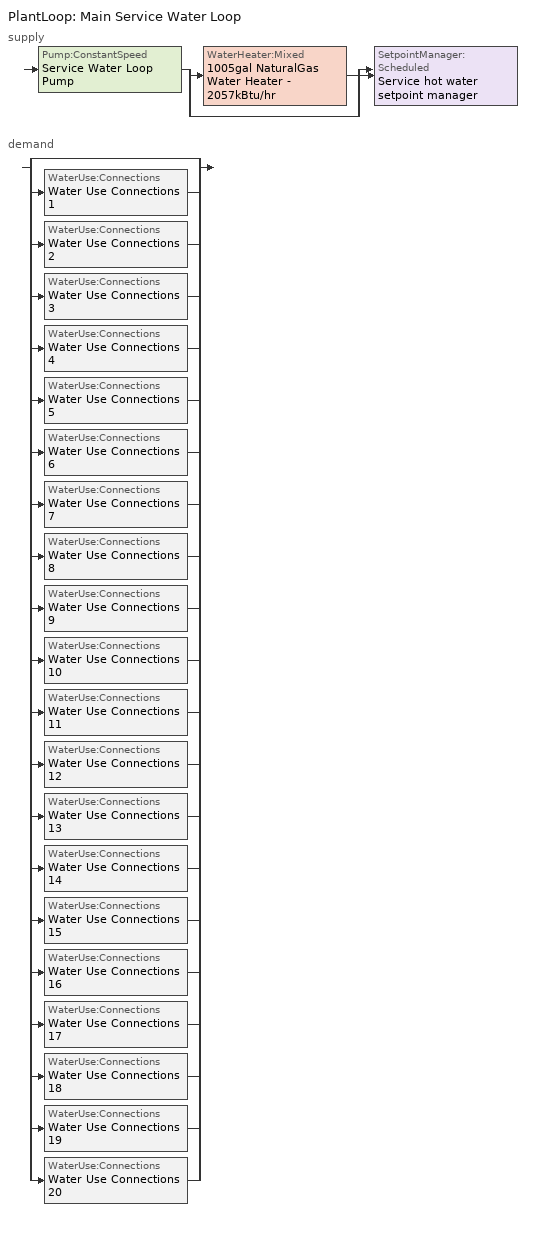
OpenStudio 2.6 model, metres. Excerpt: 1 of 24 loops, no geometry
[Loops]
PlantLoop 'Main Service Water Loop'
 supply: Pump:ConstantSpeed 'Service Water Loop Pump' > split
  | WaterHeater:Mixed '1005gal NaturalGas Water Heater - 2057kBtu/hr'
  | bypass
  join > SetpointManager:Scheduled 'Service hot water setpoint manager'
 demand: split
  | bypass
  | WaterUse:Connections 'Water Use Connections 1'
  | WaterUse:Connections 'Water Use Connections 2'
  | WaterUse:Connections 'Water Use Connections 3'
  | WaterUse:Connections 'Water Use Connections 4'
  | WaterUse:Connections 'Water Use Connections 5'
  | WaterUse:Connections 'Water Use Connections 6'
  | WaterUse:Connections 'Water Use Connections 7'
  | WaterUse:Connections 'Water Use Connections 8'
  | WaterUse:Connections 'Water Use Connections 9'
  | WaterUse:Connections 'Water Use Connections 10'
  | WaterUse:Connections 'Water Use Connections 11'
  | WaterUse:Connections 'Water Use Connections 12'
  | WaterUse:Connections 'Water Use Connections 13'
  | WaterUse:Connections 'Water Use Connections 14'
  | WaterUse:Connections 'Water Use Connections 15'
  | WaterUse:Connections 'Water Use Connections 16'
  | WaterUse:Connections 'Water Use Connections 17'
  | WaterUse:Connections 'Water Use Connections 18'
  | WaterUse:Connections 'Water Use Connections 19'
  | WaterUse:Connections 'Water Use Connections 20'
[PlantLoop]
Main Service Water Loop: Glycol Concentration=0; Maximum Loop Temperature {C}=60; Minimum Loop Temperature {C}=10; Plant Loop Volume {m3}=Autocalculate; Load Distribution Scheme=Optimal
[Sizing:Plant]
Main Service Water Loop: Loop Type=Heating; Design Loop Exit Temperature {C}=60; Loop Design Temperature Difference {deltaC}=5; Sizing Option=NonCoincident; Zone Timesteps in Averaging Window=1; Coincident Sizing Factor Mode=None
[Pump:ConstantSpeed]
Service Water Loop Pump: Rated Flow Rate {m3/s}=autosize; Rated Pump Head {Pa}=1.37939e+06; Rated Power Consumption {W}=autosize; Motor Efficiency=0.9; Fraction of Motor Inefficiencies to Fluid Stream=0; Pump Control Type=Intermittent; Design Power Sizing Method=PowerPerFlowPerPressure; Design Electric Power per Unit Flow Rate {W/(m3/s)}=348701.1; Design Shaft Power per Unit Flow Rate per Unit Head {W-s/m3-Pa}=1.28205
[SetpointManager:Scheduled]
Service hot water setpoint manager: Control Variable=Temperature; Schedule=Service Water Loop Temp - 140F
[WaterHeater:Mixed]
1005gal NaturalGas Water Heater - 2057kBtu/hr: Tank Volume {m3}=3.80568; Setpoint Temperature Schedule=Service Water Loop Temp - 140F; Deadband Temperature Difference {deltaC}=2; Maximum Temperature Limit {C}=82.2222; Heater Control Type=Cycle; Heater Maximum Capacity {W}=602773; Heater Fuel Type=NaturalGas; Heater Thermal Efficiency=0.8; Off Cycle Parasitic Fuel Consumption Rate {W}=20; Off Cycle Parasitic Fuel Type=NaturalGas; Off Cycle Parasitic Heat Fraction to Tank=0.8; On Cycle Parasitic Fuel Type=NaturalGas; Ambient Temperature Indicator=Schedule; Ambient Temperature Schedule=Water Heater Ambient Temp Schedule - 70F; Off Cycle Loss Coefficient to Ambient Temperature {W/K}=6; On Cycle Loss Coefficient to Ambient Temperature {W/K}=6; Use Side Effectiveness=1; Source Side Effectiveness=1; Use Side Design Flow Rate {m3/s}=autosize; Source Side Design Flow Rate {m3/s}=autosize; Indirect Water Heating Recovery Time {hr}=1.5; Source Side Flow Control Mode=IndirectHeatPrimarySetpoint
[WaterUse:Connections]
Name | Water Use Equipment Name 1
Water Use Connections 1 | Audience seating area permanent - other-sch-h-space function Service Water Use 0.47gal/min
Water Use Connections 2 | Audience seating area permanent - other-sch-i-space function Service Water Use 0.47gal/min
Water Use Connections 3 | Audience seating area permanent - other-sch-j-space function Service Water Use 0.47gal/min
Water Use Connections 4 | Audience seating area permanent - other-sch-k-space function Service Water Use 0.63gal/min
Water Use Connections 5 | Banking activity area and offices-space function Service Water Use 0.38gal/min
Water Use Connections 6 | Classroom/lecture hall/training room - penitentary-space function Service Water Use 1.37gal/min
Water Use Connections 7 | Classroom/lecture hall/training room other-space function Service Water Use 1.37gal/min
Water Use Connections 8 | Conference/meeting/multi-purpose room-space function Service Water Use 1.42gal/min
Water Use Connections 9 | Confinement cell-space function Service Water Use 2.05gal/min
Water Use Connections 10 | Copy/print room-space function Service Water Use 0.14gal/min
Water Use Connections 11 | Courtroom-space function Service Water Use 0.95gal/min
Water Use Connections 12 | Dining area - bar lounge/leisure dining-space function Service Water Use 1.89gal/min
Water Use Connections 13 | Dining area - cafeteria/fast food dining-space function Service Water Use 1.89gal/min
Water Use Connections 14 | Dining area - family dining-space function Service Water Use 1.89gal/min
Water Use Connections 15 | Dining area - other-space function Service Water Use 1.89gal/min
Water Use Connections 16 | Dining area - penitentiary-space function Service Water Use 1.89gal/min
Water Use Connections 17 | Dining area - space designed to ansi/ies rp-28 (used primarily by residents)-space function Service Water Use 2.53gal/min
Water Use Connections 18 | Dressing/fitting room - performing arts theatre-space function Service Water Use 0.28gal/min
Water Use Connections 19 | Emergency vehicle garage-space function Service Water Use 2.05gal/min
Water Use Connections 20 | Food preparation area-space function Service Water Use 0.95gal/min
[WaterUse:Equipment:Definition]
Name | Peak Flow Rate {m3/s} | Target Temperature Schedule | Sensible Fraction Schedule | Latent Fraction Schedule
Audience seating area permanent - other-sch-h-space function Service Water Use Def 0.47gal/min | 2.98757e-05 | Schedule Ruleset 5 | Schedule Ruleset 3 | Schedule Ruleset 4
Audience seating area permanent - other-sch-i-space function Service Water Use Def 0.47gal/min | 2.98757e-05 | Schedule Ruleset 8 | Schedule Ruleset 6 | Schedule Ruleset 7
Audience seating area permanent - other-sch-j-space function Service Water Use Def 0.47gal/min | 2.98757e-05 | Schedule Ruleset 11 | Schedule Ruleset 9 | Schedule Ruleset 10
Audience seating area permanent - other-sch-k-space function Service Water Use Def 0.63gal/min | 3.98343e-05 | Schedule Ruleset 14 | Schedule Ruleset 12 | Schedule Ruleset 13
Banking activity area and offices-space function Service Water Use Def 0.38gal/min | 2.39006e-05 | Schedule Ruleset 17 | Schedule Ruleset 15 | Schedule Ruleset 16
Classroom/lecture hall/training room - penitentary-space function Service Water Use Def 1.37gal/min | 8.63075e-05 | Schedule Ruleset 20 | Schedule Ruleset 18 | Schedule Ruleset 19
Classroom/lecture hall/training room other-space function Service Water Use Def 1.37gal/min | 8.63075e-05 | Schedule Ruleset 23 | Schedule Ruleset 21 | Schedule Ruleset 22
Conference/meeting/multi-purpose room-space function Service Water Use Def 1.42gal/min | 8.96271e-05 | Schedule Ruleset 26 | Schedule Ruleset 24 | Schedule Ruleset 25
Confinement cell-space function Service Water Use Def 2.05gal/min | 0.000129461 | Schedule Ruleset 29 | Schedule Ruleset 27 | Schedule Ruleset 28
Copy/print room-space function Service Water Use Def 0.14gal/min | 8.9627e-06 | Schedule Ruleset 32 | Schedule Ruleset 30 | Schedule Ruleset 31
Courtroom-space function Service Water Use Def 0.95gal/min | 5.97514e-05 | Schedule Ruleset 35 | Schedule Ruleset 33 | Schedule Ruleset 34
Dining area - bar lounge/leisure dining-space function Service Water Use Def 1.89gal/min | 0.000119503 | Schedule Ruleset 38 | Schedule Ruleset 36 | Schedule Ruleset 37
Dining area - cafeteria/fast food dining-space function Service Water Use Def 1.89gal/min | 0.000119503 | Schedule Ruleset 41 | Schedule Ruleset 39 | Schedule Ruleset 40
Dining area - family dining-space function Service Water Use Def 1.89gal/min | 0.000119503 | Schedule Ruleset 44 | Schedule Ruleset 42 | Schedule Ruleset 43
Dining area - other-space function Service Water Use Def 1.89gal/min | 0.000119503 | Schedule Ruleset 47 | Schedule Ruleset 45 | Schedule Ruleset 46
Dining area - penitentiary-space function Service Water Use Def 1.89gal/min | 0.000119503 | Schedule Ruleset 50 | Schedule Ruleset 48 | Schedule Ruleset 49
Dining area - space designed to ansi/ies rp-28 (used primarily by residents)-space function Service Water Use Def 2.53gal/min | 0.000159337 | Schedule Ruleset 53 | Schedule Ruleset 51 | Schedule Ruleset 52
Dressing/fitting room - performing arts theatre-space function Service Water Use Def 0.28gal/min | 1.77041e-05 | Schedule Ruleset 56 | Schedule Ruleset 54 | Schedule Ruleset 55
Emergency vehicle garage-space function Service Water Use Def 2.05gal/min | 0.000129461 | Schedule Ruleset 59 | Schedule Ruleset 57 | Schedule Ruleset 58
Food preparation area-space function Service Water Use Def 0.95gal/min | 5.97514e-05 | Schedule Ruleset 62 | Schedule Ruleset 60 | Schedule Ruleset 61
[WaterUse:Equipment]
Name | Water Use Equipment Definition | Space | Flow Rate Fraction Schedule
Audience seating area permanent - other-sch-h-space function Service Water Use 0.47gal/min | Audience seating area permanent - other-sch-h-space function Service Water Use Def 0.47gal/min | Audience seating area permanent - other-sch-H-Space Function | NECB-H-Service Water Heating
Audience seating area permanent - other-sch-i-space function Service Water Use 0.47gal/min | Audience seating area permanent - other-sch-i-space function Service Water Use Def 0.47gal/min | Audience seating area permanent - other-sch-I-Space Function | NECB-I-Service Water Heating
Audience seating area permanent - other-sch-j-space function Service Water Use 0.47gal/min | Audience seating area permanent - other-sch-j-space function Service Water Use Def 0.47gal/min | Audience seating area permanent - other-sch-J-Space Function | NECB-J-Service Water Heating
Audience seating area permanent - other-sch-k-space function Service Water Use 0.63gal/min | Audience seating area permanent - other-sch-k-space function Service Water Use Def 0.63gal/min | Audience seating area permanent - other-sch-K-Space Function | NECB-K-Service Water Heating
Banking activity area and offices-space function Service Water Use 0.38gal/min | Banking activity area and offices-space function Service Water Use Def 0.38gal/min | Banking activity area and offices-Space Function | NECB-A-Service Water Heating
Classroom/lecture hall/training room - penitentary-space function Service Water Use 1.37gal/min | Classroom/lecture hall/training room - penitentary-space function Service Water Use Def 1.37gal/min | Classroom/Lecture hall/Training room - Penitentary-Space Function | NECB-D-Service Water Heating
Classroom/lecture hall/training room other-space function Service Water Use 1.37gal/min | Classroom/lecture hall/training room other-space function Service Water Use Def 1.37gal/min | Classroom/Lecture hall/Training room other-Space Function | NECB-D-Service Water Heating
Conference/meeting/multi-purpose room-space function Service Water Use 1.42gal/min | Conference/meeting/multi-purpose room-space function Service Water Use Def 1.42gal/min | Conference/Meeting/Multi-purpose room-Space Function | NECB-C-Service Water Heating
Confinement cell-space function Service Water Use 2.05gal/min | Confinement cell-space function Service Water Use Def 2.05gal/min | Confinement cell-Space Function | NECB-G-Service Water Heating
Copy/print room-space function Service Water Use 0.14gal/min | Copy/print room-space function Service Water Use Def 0.14gal/min | Copy/Print room-Space Function | NECB-A-Service Water Heating
Courtroom-space function Service Water Use 0.95gal/min | Courtroom-space function Service Water Use Def 0.95gal/min | Courtroom-Space Function | NECB-A-Service Water Heating
Dining area - bar lounge/leisure dining-space function Service Water Use 1.89gal/min | Dining area - bar lounge/leisure dining-space function Service Water Use Def 1.89gal/min | Dining area - bar lounge/leisure dining-Space Function | NECB-B-Service Water Heating
Dining area - cafeteria/fast food dining-space function Service Water Use 1.89gal/min | Dining area - cafeteria/fast food dining-space function Service Water Use Def 1.89gal/min | Dining area - cafeteria/fast food dining-Space Function | NECB-B-Service Water Heating
Dining area - family dining-space function Service Water Use 1.89gal/min | Dining area - family dining-space function Service Water Use Def 1.89gal/min | Dining area - family dining-Space Function | NECB-B-Service Water Heating
Dining area - other-space function Service Water Use 1.89gal/min | Dining area - other-space function Service Water Use Def 1.89gal/min | Dining area - other-Space Function | NECB-B-Service Water Heating
Dining area - penitentiary-space function Service Water Use 1.89gal/min | Dining area - penitentiary-space function Service Water Use Def 1.89gal/min | Dining area - penitentiary-Space Function | NECB-B-Service Water Heating
Dining area - space designed to ansi/ies rp-28 (used primarily by residents)-space function Service Water Use 2.53gal/min | Dining area - space designed to ansi/ies rp-28 (used primarily by residents)-space function Service Water Use Def 2.53gal/min | Dining area - space designed to ANSI/IES RP-28 (used primarily by residents)-Space Function | NECB-B-Service Water Heating
Dressing/fitting room - performing arts theatre-space function Service Water Use 0.28gal/min | Dressing/fitting room - performing arts theatre-space function Service Water Use Def 0.28gal/min | Dressing/Fitting room - performing arts theatre-Space Function | NECB-C-Service Water Heating
Emergency vehicle garage-space function Service Water Use 2.05gal/min | Emergency vehicle garage-space function Service Water Use Def 2.05gal/min | Emergency vehicle garage-Space Function | NECB-H-Service Water Heating
Food preparation area-space function Service Water Use 0.95gal/min | Food preparation area-space function Service Water Use Def 0.95gal/min | Food preparation area-Space Function | NECB-B-Service Water Heating
[Schedule:Ruleset]
Name | Default Day Schedule
Service Water Loop Temp - 140F | Service Water Loop Temp - 140F Default
Water Heater Ambient Temp Schedule - 70F | Water Heater Ambient Temp Schedule - 70F Default
Schedule Ruleset 3 | Schedule Day 7
Schedule Ruleset 4 | Schedule Day 8
Schedule Ruleset 5 | Schedule Day 9
NECB-H-Service Water Heating | NECB-H-Service Water Heating Default
Schedule Ruleset 6 | Schedule Day 10
Schedule Ruleset 7 | Schedule Day 11
Schedule Ruleset 8 | Schedule Day 12
NECB-I-Service Water Heating | NECB-I-Service Water Heating Default
Schedule Ruleset 9 | Schedule Day 13
Schedule Ruleset 10 | Schedule Day 14
Schedule Ruleset 11 | Schedule Day 15
NECB-J-Service Water Heating | NECB-J-Service Water Heating Default
Schedule Ruleset 12 | Schedule Day 16
Schedule Ruleset 13 | Schedule Day 17
Schedule Ruleset 14 | Schedule Day 18
NECB-K-Service Water Heating | NECB-K-Service Water Heating Default
Schedule Ruleset 15 | Schedule Day 19
Schedule Ruleset 16 | Schedule Day 20
Schedule Ruleset 17 | Schedule Day 21
NECB-A-Service Water Heating | NECB-A-Service Water Heating Default
Schedule Ruleset 18 | Schedule Day 22
Schedule Ruleset 19 | Schedule Day 23
Schedule Ruleset 20 | Schedule Day 24
NECB-D-Service Water Heating | NECB-D-Service Water Heating Default
Schedule Ruleset 21 | Schedule Day 25
Schedule Ruleset 22 | Schedule Day 26
Schedule Ruleset 23 | Schedule Day 27
Schedule Ruleset 24 | Schedule Day 28
Schedule Ruleset 25 | Schedule Day 29
Schedule Ruleset 26 | Schedule Day 30
NECB-C-Service Water Heating | NECB-C-Service Water Heating Default
Schedule Ruleset 27 | Schedule Day 31
Schedule Ruleset 28 | Schedule Day 32
Schedule Ruleset 29 | Schedule Day 33
NECB-G-Service Water Heating | NECB-G-Service Water Heating Default
Schedule Ruleset 30 | Schedule Day 34
Schedule Ruleset 31 | Schedule Day 35
Schedule Ruleset 32 | Schedule Day 36
Schedule Ruleset 33 | Schedule Day 37
Schedule Ruleset 34 | Schedule Day 38
Schedule Ruleset 35 | Schedule Day 39
Schedule Ruleset 36 | Schedule Day 40
Schedule Ruleset 37 | Schedule Day 41
Schedule Ruleset 38 | Schedule Day 42
NECB-B-Service Water Heating | NECB-B-Service Water Heating Default
Schedule Ruleset 39 | Schedule Day 43
Schedule Ruleset 40 | Schedule Day 44
Schedule Ruleset 41 | Schedule Day 45
Schedule Ruleset 42 | Schedule Day 46
Schedule Ruleset 43 | Schedule Day 47
Schedule Ruleset 44 | Schedule Day 48
Schedule Ruleset 45 | Schedule Day 49
Schedule Ruleset 46 | Schedule Day 50
Schedule Ruleset 47 | Schedule Day 51
Schedule Ruleset 48 | Schedule Day 52
Schedule Ruleset 49 | Schedule Day 53
Schedule Ruleset 50 | Schedule Day 54
Schedule Ruleset 51 | Schedule Day 55
Schedule Ruleset 52 | Schedule Day 56
Schedule Ruleset 53 | Schedule Day 57
Schedule Ruleset 54 | Schedule Day 58
Schedule Ruleset 55 | Schedule Day 59
Schedule Ruleset 56 | Schedule Day 60
Schedule Ruleset 57 | Schedule Day 61
Schedule Ruleset 58 | Schedule Day 62
Schedule Ruleset 59 | Schedule Day 63
Schedule Ruleset 60 | Schedule Day 64
Schedule Ruleset 61 | Schedule Day 65
Schedule Ruleset 62 | Schedule Day 66
[Schedule:Day]
Service Water Loop Temp - 140F Default; Schedule Day 9; Schedule Day 12; Schedule Day 15; Schedule Day 18; Schedule Day 21; Schedule Day 24; Schedule Day 27; Schedule Day 30; Schedule Day 33; Schedule Day 36; Schedule Day 39; Schedule Day 42; Schedule Day 45; Schedule Day 48; Schedule Day 51; Schedule Day 54; Schedule Day 57; Schedule Day 60; Schedule Day 63; Schedule Day 66: 24, 0, 60
Water Heater Ambient Temp Schedule - 70F Default: 24, 0, 21.1111
Schedule Day 7; Schedule Day 10; Schedule Day 13; Schedule Day 16; Schedule Day 19; Schedule Day 22; Schedule Day 25; Schedule Day 28; Schedule Day 31; Schedule Day 34; Schedule Day 37; Schedule Day 40; Schedule Day 43; Schedule Day 46; Schedule Day 49; Schedule Day 52; Schedule Day 55; Schedule Day 58; Schedule Day 61; Schedule Day 64: 24, 0, 0.2
Schedule Day 8; Schedule Day 11; Schedule Day 14; Schedule Day 17; Schedule Day 20; NECB-A-Service Water Heating Sat Day; NECB-A-Service Water Heating Sun|Hol Day; Schedule Day 23; NECB-D-Service Water Heating Sat Day; NECB-D-Service Water Heating Sun|Hol Day; Schedule Day 26; Schedule Day 29; Schedule Day 32; Schedule Day 35; Schedule Day 38; Schedule Day 41; Schedule Day 44; Schedule Day 47; Schedule Day 50; Schedule Day 53; Schedule Day 56; Schedule Day 59; Schedule Day 62; Schedule Day 65: 24, 0, 0.05
NECB-H-Service Water Heating Default; NECB-H-Service Water Heating Default|Wkdy Day; NECB-H-Service Water Heating Sat Day; NECB-H-Service Water Heating Sun|Hol Day: 24, 0, 0.9
NECB-I-Service Water Heating Default; NECB-I-Service Water Heating Default|Wkdy Day: 1, 0, 0.2, 15, 0, 0.05, 18, 0, 0.2, 19, 0, 0.4, 22, 0, 0.9, 23, 0, 0.8, 24, 0, 0.6
NECB-I-Service Water Heating Sat Day: 1, 0, 0.2, 10, 0, 0.05, 13, 0, 0.2, 14, 0, 0.4, 15, 0, 0.8, 16, 0, 0.9, 17, 0, 0.8, 18, 0, 0.6, 20, 0, 0.4, 22, 0, 0.9, 23, 0, 0.8, 24, 0, 0.6
NECB-I-Service Water Heating Sun|Hol Day: 8, 0, 0.05, 9, 0, 0.1, 10, 0, 0.2, 12, 0, 0.4, 13, 0, 0.2, 14, 0, 0.1, 24, 0, 0.05
NECB-J-Service Water Heating Default; NECB-J-Service Water Heating Default|Wkdy Day: 5, 0, 0.1, 6, 0, 0.2, 7, 0, 0.4, 21, 0, 0.6, 22, 0, 0.3, 24, 0, 0.1
NECB-J-Service Water Heating Sat Day: 1, 0, 0.5, 2, 0, 0.3, 3, 0, 0.2, 5, 0, 0.1, 6, 0, 0.2, 7, 0, 0.4, 8, 0, 0.5, 9, 0, 0.8, 10, 0, 0.6, 15, 0, 0.5, 16, 0, 0.4, 19, 0, 0.3, 20, 0, 0.5, 24, 0, 0.7
NECB-J-Service Water Heating Sun|Hol Day: 1, 0, 0.5, 2, 0, 0.3, 3, 0, 0.2, 5, 0, 0.1, 6, 0, 0.2, 8, 0, 0.4, 9, 0, 0.6, 10, 0, 0.9, 11, 0, 0.7, 14, 0, 0.5, 15, 0, 0.4, 19, 0, 0.3, 20, 0, 0.4, 24, 0, 0.6
NECB-K-Service Water Heating Default; NECB-K-Service Water Heating Default|Wkdy Day; NECB-K-Service Water Heating Sat Day; NECB-K-Service Water Heating Sun|Hol Day: 24, 0, 0
NECB-A-Service Water Heating Default; NECB-A-Service Water Heating Default|Wkdy Day: 7, 0, 0.05, 8, 0, 0.1, 10, 0, 0.5, 16, 0, 0.9, 17, 0, 0.7, 18, 0, 0.5, 19, 0, 0.3, 22, 0, 0.2, 24, 0, 0.05
NECB-D-Service Water Heating Default; NECB-D-Service Water Heating Default|Wkdy Day: 8, 0, 0.05, 10, 0, 0.5, 16, 0, 0.9, 17, 0, 0.7, 18, 0, 0.3, 21, 0, 0.5, 22, 0, 0.3, 24, 0, 0.05
NECB-C-Service Water Heating Default; NECB-C-Service Water Heating Default|Wkdy Day: 8, 0, 0.05, 9, 0, 0.1, 10, 0, 0.2, 11, 0, 0.3, 12, 0, 0.4, 16, 0, 0.8, 17, 0, 0.6, 18, 0, 0.4, 19, 0, 0.3, 21, 0, 0.2, 24, 0, 0.05
NECB-C-Service Water Heating Sat Day: 8, 0, 0.05, 9, 0, 0.1, 10, 0, 0.2, 11, 0, 0.3, 12, 0, 0.5, 16, 0, 0.9, 17, 0, 0.7, 18, 0, 0.5, 19, 0, 0.3, 21, 0, 0.2, 24, 0, 0.05
NECB-C-Service Water Heating Sun|Hol Day: 8, 0, 0.05, 9, 0, 0.1, 10, 0, 0.2, 11, 0, 0.3, 12, 0, 0.5, 17, 0, 0.9, 18, 0, 0.5, 19, 0, 0.3, 24, 0, 0.05
NECB-G-Service Water Heating Default; NECB-G-Service Water Heating Default|Wkdy Day: 1, 0, 0.1, 6, 0, 0.05, 7, 0, 0.2, 8, 0, 0.8, 9, 0, 0.7, 10, 0, 0.5, 11, 0, 0.4, 14, 0, 0.2, 15, 0, 0.3, 17, 0, 0.5, 19, 0, 0.7, 21, 0, 0.4, 23, 0, 0.2, 24, 0, 0.1
NECB-G-Service Water Heating Sat Day: 1, 0, 0.1, 7, 0, 0.05, 8, 0, 0.2, 11, 0, 0.5, 15, 0, 0.3, 16, 0, 0.7, 17, 0, 0.9, 19, 0, 0.7, 20, 0, 0.6, 21, 0, 0.5, 22, 0, 0.4, 23, 0, 0.3, 24, 0, 0.2
NECB-G-Service Water Heating Sun|Hol Day: 1, 0, 0.1, 8, 0, 0.05, 9, 0, 0.2, 11, 0, 0.3, 13, 0, 0.2, 14, 0, 0.3, 15, 0, 0.4, 16, 0, 0.5, 17, 0, 0.6, 18, 0, 0.7, 19, 0, 0.4, 20, 0, 0.3, 24, 0, 0.2
NECB-B-Service Water Heating Default; NECB-B-Service Water Heating Default|Wkdy Day: 1, 0, 0.6, 2, 0, 0.5, 9, 0, 0.05, 11, 0, 0.7, 12, 0, 0.4, 13, 0, 0.5, 15, 0, 0.6, 16, 0, 0.4, 18, 0, 0.3, 19, 0, 0.4, 20, 0, 0.5, 22, 0, 0.8, 24, 0, 0.9
NECB-B-Service Water Heating Sat Day: 1, 0, 0.7, 2, 0, 0.6, 9, 0, 0.05, 11, 0, 0.7, 12, 0, 0.4, 13, 0, 0.5, 15, 0, 0.6, 16, 0, 0.4, 18, 0, 0.3, 19, 0, 0.4, 20, 0, 0.5, 22, 0, 0.8, 24, 0, 0.9
NECB-B-Service Water Heating Sun|Hol Day: 1, 0, 0.5, 2, 0, 0.6, 9, 0, 0.05, 11, 0, 0.7, 12, 0, 0.4, 13, 0, 0.5, 15, 0, 0.6, 16, 0, 0.4, 18, 0, 0.3, 19, 0, 0.4, 20, 0, 0.5, 22, 0, 0.8, 24, 0, 0.5
[Schedule:Rule] Date Specification Type=DateRange; Start Month=1; Start Day=1; End Month=12; End Day=31
Name | Schedule Ruleset | Rule Order | Day Schedule | Apply Monday | Apply Tuesday | Apply Wednesday | Apply Thursday | Apply Friday | Apply Saturday | Apply Sunday
Schedule Rule 149 | NECB-H-Service Water Heating | 2 | NECB-H-Service Water Heating Default|Wkdy Day | Yes | Yes | Yes | Yes | Yes
Schedule Rule 150 | NECB-H-Service Water Heating | 1 | NECB-H-Service Water Heating Sat Day |  |  |  |  |  | Yes
Schedule Rule 151 | NECB-H-Service Water Heating | 0 | NECB-H-Service Water Heating Sun|Hol Day |  |  |  |  |  |  | Yes
Schedule Rule 152 | NECB-I-Service Water Heating | 2 | NECB-I-Service Water Heating Default|Wkdy Day | Yes | Yes | Yes | Yes | Yes
Schedule Rule 153 | NECB-I-Service Water Heating | 1 | NECB-I-Service Water Heating Sat Day |  |  |  |  |  | Yes
Schedule Rule 154 | NECB-I-Service Water Heating | 0 | NECB-I-Service Water Heating Sun|Hol Day |  |  |  |  |  |  | Yes
Schedule Rule 155 | NECB-J-Service Water Heating | 2 | NECB-J-Service Water Heating Default|Wkdy Day | Yes | Yes | Yes | Yes | Yes
Schedule Rule 156 | NECB-J-Service Water Heating | 1 | NECB-J-Service Water Heating Sat Day |  |  |  |  |  | Yes
Schedule Rule 157 | NECB-J-Service Water Heating | 0 | NECB-J-Service Water Heating Sun|Hol Day |  |  |  |  |  |  | Yes
Schedule Rule 158 | NECB-K-Service Water Heating | 2 | NECB-K-Service Water Heating Default|Wkdy Day | Yes | Yes | Yes | Yes | Yes
Schedule Rule 159 | NECB-K-Service Water Heating | 1 | NECB-K-Service Water Heating Sat Day |  |  |  |  |  | Yes
Schedule Rule 160 | NECB-K-Service Water Heating | 0 | NECB-K-Service Water Heating Sun|Hol Day |  |  |  |  |  |  | Yes
Schedule Rule 161 | NECB-A-Service Water Heating | 2 | NECB-A-Service Water Heating Default|Wkdy Day | Yes | Yes | Yes | Yes | Yes
Schedule Rule 162 | NECB-A-Service Water Heating | 1 | NECB-A-Service Water Heating Sat Day |  |  |  |  |  | Yes
Schedule Rule 163 | NECB-A-Service Water Heating | 0 | NECB-A-Service Water Heating Sun|Hol Day |  |  |  |  |  |  | Yes
Schedule Rule 164 | NECB-D-Service Water Heating | 2 | NECB-D-Service Water Heating Default|Wkdy Day | Yes | Yes | Yes | Yes | Yes
Schedule Rule 165 | NECB-D-Service Water Heating | 1 | NECB-D-Service Water Heating Sat Day |  |  |  |  |  | Yes
Schedule Rule 166 | NECB-D-Service Water Heating | 0 | NECB-D-Service Water Heating Sun|Hol Day |  |  |  |  |  |  | Yes
Schedule Rule 167 | NECB-C-Service Water Heating | 2 | NECB-C-Service Water Heating Default|Wkdy Day | Yes | Yes | Yes | Yes | Yes
Schedule Rule 168 | NECB-C-Service Water Heating | 1 | NECB-C-Service Water Heating Sat Day |  |  |  |  |  | Yes
Schedule Rule 169 | NECB-C-Service Water Heating | 0 | NECB-C-Service Water Heating Sun|Hol Day |  |  |  |  |  |  | Yes
Schedule Rule 170 | NECB-G-Service Water Heating | 2 | NECB-G-Service Water Heating Default|Wkdy Day | Yes | Yes | Yes | Yes | Yes
Schedule Rule 171 | NECB-G-Service Water Heating | 1 | NECB-G-Service Water Heating Sat Day |  |  |  |  |  | Yes
Schedule Rule 172 | NECB-G-Service Water Heating | 0 | NECB-G-Service Water Heating Sun|Hol Day |  |  |  |  |  |  | Yes
Schedule Rule 173 | NECB-B-Service Water Heating | 2 | NECB-B-Service Water Heating Default|Wkdy Day | Yes | Yes | Yes | Yes | Yes
Schedule Rule 174 | NECB-B-Service Water Heating | 1 | NECB-B-Service Water Heating Sat Day |  |  |  |  |  | Yes
Schedule Rule 175 | NECB-B-Service Water Heating | 0 | NECB-B-Service Water Heating Sun|Hol Day |  |  |  |  |  |  | Yes
